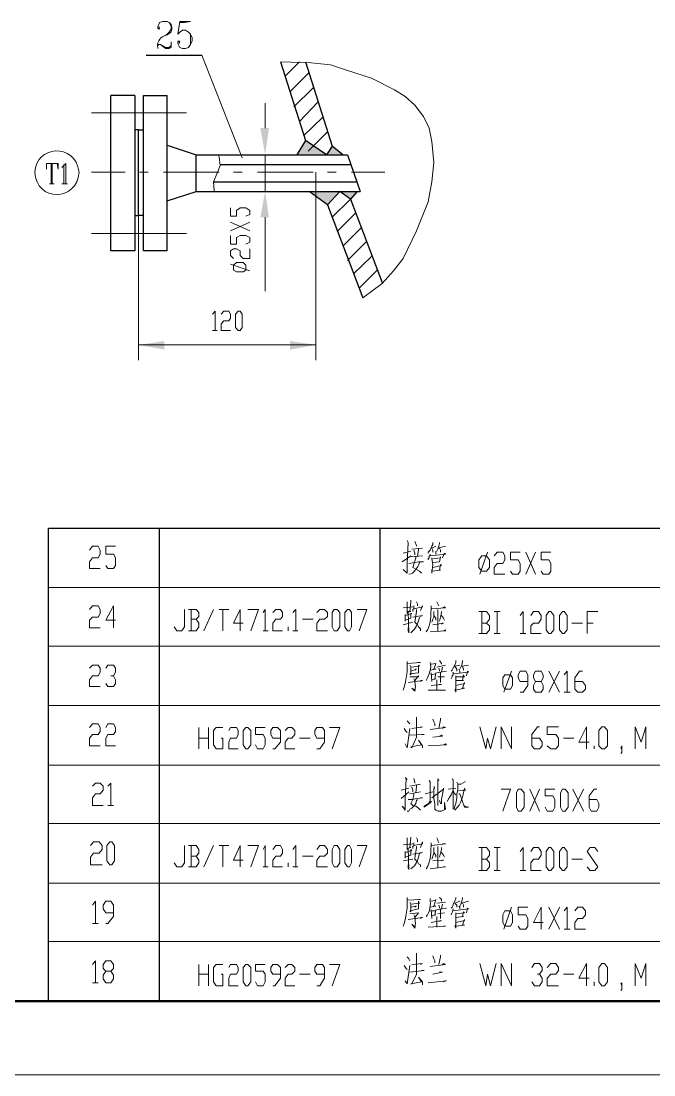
# Model space of a CAD drawing. Header units: millimetres. Extents: x -219 to 948, y -831 to -7.
# Drawn here: x 429.2 to 548, y -830.8 to -633.1 of the extents above; entities that cross this region are included whole.
import ezdxf

# ---------------------------------------------------------------- set-up
doc = ezdxf.new("R2010")
doc.units = ezdxf.units.MM
doc.layers.add('1', color=7, linetype='Continuous')

msp = doc.modelspace()

# ---------------------------------------------------------------- hatches: boundary and pattern name
h = msp.add_hatch(color=0)
h.dxf.hatch_style = 2
h.paths.add_polyline_path([(474.16, -653.19), (475.78, -653.19), (475.06, -658.23)])
h = msp.add_hatch(color=0)
h.dxf.hatch_style = 2
h.paths.add_polyline_path([(481, -658.23), (482.62, -655.53), (486.58, -658.23)])
h = msp.add_hatch(color=0)
h.dxf.hatch_style = 2
h.paths.add_polyline_path([(486.58, -658.23), (487.66, -656.61), (489.64, -658.23)])
h = msp.add_hatch(color=0)
h.dxf.hatch_style = 2
h.paths.add_polyline_path([(474.16, -669.93), (475.78, -669.93), (475.06, -665.07)])
h = msp.add_hatch(color=0)
h.dxf.hatch_style = 2
h.paths.add_polyline_path([(483.34, -665.07), (486.76, -667.59), (489.1, -665.07)])
h = msp.add_hatch(color=0)
h.dxf.hatch_style = 2
h.paths.add_polyline_path([(489.1, -665.07), (491.08, -666.51), (492.34, -665.07)])
h = msp.add_hatch(color=0)
h.dxf.hatch_style = 2
h.paths.add_polyline_path([(456.16, -693.15), (456.16, -694.77), (451.3, -693.87)])
h = msp.add_hatch(color=0)
h.dxf.hatch_style = 2
h.paths.add_polyline_path([(479.74, -693.15), (479.74, -694.77), (484.6, -693.87)])

# ---------------------------------------------------------------- linework, layer by layer
at = {"layer": '1', "color": 0, "lineweight": 5}
for points in [[(-218.84, -6.99), (-218.84, -830.85), (947.56, -830.85), (947.56, -6.99), (-218.84, -6.99)], [(456.7, -633.21), (457.06, -633.39), (457.42, -634.11), (457.42, -634.65), (457.06, -635.19), (456.7, -635.55), (455.8, -636.09)], [(459.04, -633.21), (458.68, -635.55), (459.04, -635.19), (459.58, -634.83), (460.12, -634.83), (460.66, -635.19), (461.02, -635.55), (461.38, -636.27), (461.38, -636.81), (461.02, -637.53), (460.66, -638.07), (460.12, -638.25), (459.58, -638.25), (459.04, -638.07), (458.86, -637.71), (458.68, -637.35), (458.68, -636.99), (458.86, -636.81), (459.04, -636.99), (458.86, -637.35)], [(459.04, -633.21), (461.02, -633.21)], [(459.04, -633.39), (459.94, -633.39), (461.02, -633.21)], [(460.12, -634.83), (460.66, -635.19), (461.02, -635.55), (461.02, -636.27), (461.02, -636.81), (461.02, -637.53), (460.66, -638.07), (460.12, -638.25)], [(454.9, -637.71), (455.08, -637.53), (455.44, -637.53), (456.34, -638.07), (457.06, -638.07), (457.42, -637.71), (457.42, -637.53)], [(455.44, -637.53), (456.34, -638.25), (457.06, -638.25), (457.42, -638.07), (457.42, -637.53), (457.42, -636.99)], [(470.74, -658.77), (463.18, -639.51)], [(483.7, -640.95), (477.94, -640.77)], [(478.84, -643.47), (481.54, -640.77)], [(490.54, -642.39), (487.3, -641.31), (483.7, -640.95)], [(499.36, -645.99), (495.04, -643.83), (490.54, -642.39)], [(479.74, -646.35), (483.34, -642.75)], [(480.46, -649.23), (484.06, -645.63)], [(503.14, -648.87), (501.34, -647.25), (499.36, -645.99)], [(475.06, -653.19), (475.06, -648.51)], [(481.54, -651.93), (484.96, -648.33)], [(442.48, -650.31), (460.3, -650.31)], [(506.38, -655.71), (505.84, -653.19), (504.76, -651.03), (503.14, -648.87)], [(482.26, -654.63), (485.86, -651.21)], [(483.16, -657.51), (486.76, -653.91)], [(505.66, -667.05), (506.38, -663.27), (506.74, -659.67), (506.38, -655.71)], [(466.24, -658.23), (466.42, -658.59), (466.6, -660.21), (466.06, -661.65), (465.34, -663.27), (465.52, -664.89), (465.52, -665.07)], [(475.06, -665.07), (475.06, -658.23)], [(434.02, -659.85), (434.02, -660.93), (434.02, -659.85), (436.18, -659.85), (436.18, -660.93), (436, -659.85)], [(434.92, -659.85), (434.92, -663.63)], [(435.1, -659.85), (435.1, -663.63)], [(436.9, -660.57), (437.08, -660.39), (437.62, -659.85), (437.62, -663.63)], [(437.26, -660.03), (437.26, -663.63)], [(442.48, -661.47), (448.78, -661.47)], [(451.48, -661.47), (453.1, -661.47)], [(455.98, -661.47), (466.42, -661.47)], [(469.12, -661.47), (470.74, -661.47)], [(473.62, -661.47), (484.06, -661.47)], [(484.6, -661.47), (484.6, -689.73)], [(486.76, -661.47), (488.38, -661.47)], [(491.26, -661.47), (497.56, -661.47)], [(434.56, -663.63), (435.46, -663.63)], [(436.9, -663.63), (437.98, -663.63)], [(471.46, -669.75), (472.18, -669.39), (472.18, -668.67), (471.46, -668.13), (470.38, -668.13), (469.66, -668.67), (469.66, -669.75), (468.58, -669.75), (468.58, -668.13)], [(487.66, -669.93), (491.08, -666.51)], [(505.66, -667.05), (503.5, -672.45), (500.98, -677.67)], [(451.3, -669.57), (451.3, -694.05)], [(475.06, -669.93), (475.06, -683.79)], [(488.56, -672.63), (491.98, -669.21)], [(472.18, -672.45), (468.58, -670.83)], [(468.58, -672.45), (472.18, -670.83)], [(489.64, -675.33), (493.06, -671.91)], [(442.48, -672.99), (460.3, -672.99)], [(471.46, -674.97), (472.18, -674.61), (472.18, -673.71), (471.46, -673.35), (470.38, -673.35), (469.66, -673.71), (469.66, -674.97), (468.58, -674.97), (468.58, -673.35)], [(469.12, -677.67), (468.58, -677.13), (468.58, -676.23), (469.12, -675.87), (469.66, -675.87), (470.38, -676.23), (470.38, -677.13), (470.92, -677.67), (472.18, -677.67), (472.18, -675.87)], [(490.54, -678.03), (494.14, -674.43)], [(491.62, -680.55), (495.04, -677.31)], [(497.02, -682.35), (499.18, -680.01), (500.98, -677.67)], [(472.18, -680.01), (468.58, -678.75)], [(471.46, -679.83), (470.92, -680.19), (469.66, -680.19), (469.12, -679.83), (469.12, -678.93), (469.66, -678.39), (470.92, -678.39), (471.46, -678.93), (471.46, -679.83)], [(492.7, -683.25), (496.12, -679.83)], [(493.42, -685.05), (497.02, -682.35)], [(465.16, -688.11), (465.7, -687.57), (465.7, -691.17)], [(466.78, -688.11), (467.32, -687.57), (468.22, -687.57), (468.58, -688.11), (468.58, -688.83), (468.22, -689.37), (467.32, -689.37), (466.78, -689.91), (466.78, -691.17), (468.58, -691.17)], [(470.02, -691.17), (469.48, -690.63), (469.48, -688.11), (470.02, -687.57), (470.38, -687.57), (470.74, -688.11), (470.74, -690.63), (470.38, -691.17), (470.02, -691.17)], [(484.6, -689.73), (484.6, -696.75)], [(465.16, -691.17), (466.06, -691.17)], [(451.3, -693.87), (484.6, -693.87)], [(451.3, -694.05), (451.3, -696.75)], [(501.7, -730.59), (501.88, -730.95), (501.88, -730.95), (501.7, -734.91), (501.7, -736.71), (501.7, -736.71), (500.98, -735.99), (501.7, -736.71)], [(503.14, -730.77), (503.5, -731.49), (503.5, -731.67)], [(506.56, -730.95), (506.56, -731.31), (506.38, -731.67), (506.02, -732.39), (506.02, -732.39), (505.66, -732.75), (505.66, -732.93)], [(507.82, -730.95), (507.82, -731.13), (507.64, -731.67), (507.46, -732.21), (507.28, -732.57)], [(442.12, -732.39), (442.66, -731.67), (443.74, -731.67), (444.1, -732.39), (444.1, -733.11), (443.74, -733.83), (442.66, -733.83), (442.12, -734.55), (442.12, -735.81), (444.1, -735.81)], [(445.18, -735.27), (445.54, -735.81), (446.62, -735.81), (446.98, -735.27), (446.98, -733.83), (446.62, -733.11), (445.18, -733.11), (445.18, -731.67), (446.98, -731.67)], [(500.8, -734.55), (502.42, -733.47)], [(500.98, -732.93), (502.42, -732.57)], [(502.42, -733.65), (504.58, -733.47)], [(502.6, -732.21), (504.58, -732.03)], [(502.96, -732.39), (503.14, -732.93), (503.14, -733.29)], [(503.86, -732.03), (503.86, -732.39), (503.68, -733.47)], [(506.02, -733.11), (506.02, -733.47), (505.84, -733.47), (505.84, -733.83), (505.66, -734.01), (505.66, -734.19)], [(506.02, -733.47), (508.9, -733.11), (508.72, -732.93), (508.36, -733.83)], [(506.38, -732.03), (507.1, -731.67)], [(506.38, -732.03), (506.56, -732.39), (506.56, -732.75)], [(507.1, -732.57), (507.1, -732.75), (507.1, -733.11)], [(507.46, -732.03), (508.9, -731.67)], [(507.82, -732.03), (508, -732.39), (508, -732.75)], [(515.74, -736.35), (515.2, -735.63), (515.2, -734.19), (515.74, -733.47), (516.64, -733.47), (517.18, -734.19), (517.18, -735.63), (516.64, -736.35), (515.74, -736.35)], [(515.38, -736.89), (516.82, -732.75)], [(518.08, -733.47), (518.62, -732.75), (519.7, -732.75), (520.06, -733.47), (520.06, -734.19), (519.7, -734.91), (518.62, -734.91), (518.08, -735.63), (518.08, -736.89), (520.06, -736.89)], [(521.14, -736.35), (521.5, -736.89), (522.58, -736.89), (522.94, -736.35), (522.94, -734.91), (522.58, -734.19), (521.14, -734.19), (521.14, -732.75), (522.94, -732.75)], [(524.02, -736.89), (525.82, -732.75)], [(524.02, -732.75), (525.82, -736.89)], [(526.9, -736.35), (527.26, -736.89), (528.34, -736.89), (528.7, -736.35), (528.7, -734.91), (528.34, -734.19), (526.9, -734.19), (526.9, -732.75), (528.7, -732.75)], [(502.06, -734.91), (503.14, -734.73), (503.86, -734.55), (504.76, -734.55), (504.58, -734.55)], [(503.32, -733.65), (503.32, -733.83), (502.78, -735.63), (503.5, -735.99), (504.04, -736.35), (504.4, -736.71)], [(506.38, -733.83), (506.38, -734.01), (506.56, -735.09), (506.38, -736.71), (506.38, -735.99)], [(506.56, -735.63), (508.18, -735.27), (508, -735.09), (507.82, -736.17), (508, -736.17), (506.38, -736.35)], [(506.56, -734.01), (508, -733.83), (508, -733.65), (507.82, -734.55), (507.82, -734.55), (506.56, -734.73)], [(434.38, -739.41), (684.04, -739.41)], [(442.12, -743.55), (442.66, -742.83), (443.74, -742.83), (444.1, -743.55), (444.1, -744.27), (443.74, -744.99), (442.66, -744.99), (442.12, -745.53), (442.12, -746.97), (444.1, -746.97)], [(446.98, -745.53), (445.18, -745.53), (446.62, -742.83), (446.62, -746.97)], [(502.78, -743.01), (500.98, -743.19)], [(501.7, -742.11), (501.7, -744.27), (501.7, -743.91), (502.42, -743.91), (502.24, -743.91), (502.42, -742.11), (502.42, -741.75)], [(502.96, -742.83), (502.96, -743.37), (502.78, -743.55), (502.78, -743.91)], [(502.96, -743.37), (504.58, -743.01), (504.58, -742.83), (504.22, -743.73)], [(503.5, -742.11), (503.68, -742.47), (503.68, -742.83), (503.68, -742.47)], [(506.38, -743.37), (508.9, -743.19), (508.72, -743.01), (508.36, -743.19)], [(507.28, -742.11), (507.46, -742.47), (507.46, -742.47), (507.64, -742.83)], [(457.96, -746.79), (458.5, -747.51), (459.4, -747.51), (459.94, -746.79), (459.94, -743.55)], [(462.1, -745.35), (462.64, -744.81), (462.64, -744.09), (462.1, -743.55), (460.66, -743.55)], [(460.66, -747.51), (462.1, -747.51), (462.64, -746.79), (462.64, -746.07), (462.1, -745.35), (461.2, -745.35)], [(461.2, -743.55), (461.2, -747.51)], [(463.54, -747.51), (465.34, -743.55)], [(466.42, -743.55), (468.22, -743.55)], [(467.14, -743.55), (467.14, -747.51)], [(470.92, -746.07), (469.12, -746.07), (470.38, -743.55), (470.38, -747.51)], [(471.82, -743.55), (473.8, -743.55), (472.36, -747.51)], [(474.7, -744.09), (475.06, -743.55), (475.06, -747.51)], [(476.5, -744.09), (477.04, -743.55), (477.94, -743.55), (478.3, -744.09), (478.3, -744.81), (477.94, -745.35), (477.04, -745.35), (476.5, -746.07), (476.5, -747.51), (478.3, -747.51)], [(480.28, -744.09), (480.82, -743.55), (480.82, -747.51)], [(482.08, -745.35), (484.06, -745.35)], [(484.78, -744.09), (485.32, -743.55), (486.22, -743.55), (486.76, -744.09), (486.76, -744.81), (486.22, -745.35), (485.32, -745.35), (484.78, -746.07), (484.78, -747.51), (486.76, -747.51)], [(488.02, -747.51), (487.66, -746.79), (487.66, -744.09), (488.02, -743.55), (488.56, -743.55), (489.1, -744.09), (489.1, -746.79), (488.56, -747.51), (488.02, -747.51)], [(490.54, -747.51), (490, -746.79), (490, -744.09), (490.54, -743.55), (490.9, -743.55), (491.26, -744.09), (491.26, -746.79), (490.9, -747.51), (490.54, -747.51)], [(492.34, -743.55), (494.14, -743.55), (492.7, -747.51)], [(501.34, -744.45), (501.34, -745.71), (501.34, -745.53), (502.42, -745.17), (502.42, -745.17), (502.42, -744.27), (502.6, -744.27), (501.34, -744.63)], [(501.88, -743.91), (502.06, -747.87), (501.88, -747.51), (501.88, -746.97)], [(502.78, -744.99), (504.58, -744.63), (504.58, -744.63), (504.22, -744.81)], [(503.5, -743.55), (503.5, -743.91), (503.14, -745.89), (503.68, -746.43), (503.86, -746.79), (504.22, -747.15), (504.22, -747.51), (504.22, -747.15)], [(506.74, -743.91), (506.74, -744.27), (506.74, -744.99), (506.56, -745.35), (506.38, -745.89)], [(506.74, -744.63), (507.1, -745.17), (507.1, -745.53)], [(507.46, -743.55), (507.46, -747.51)], [(508.18, -743.91), (508.18, -744.09), (508, -744.99), (507.82, -745.71)], [(508.18, -744.63), (508.54, -745.17), (508.72, -745.53)], [(516.64, -746.07), (517.18, -745.35), (517.18, -744.63), (516.64, -743.91), (515.2, -743.91)], [(515.74, -743.91), (515.74, -748.05)], [(518.08, -743.91), (519.16, -743.91)], [(518.62, -743.91), (518.62, -748.05)], [(522.94, -744.63), (523.48, -743.91), (523.48, -748.05)], [(524.92, -744.63), (525.46, -743.91), (526.36, -743.91), (526.9, -744.63), (526.9, -745.35), (526.36, -746.07), (525.46, -746.07), (524.92, -746.61), (524.92, -748.05), (526.9, -748.05)], [(528.34, -748.05), (527.8, -747.33), (527.8, -744.63), (528.34, -743.91), (528.7, -743.91), (529.24, -744.63), (529.24, -747.33), (528.7, -748.05), (528.34, -748.05)], [(530.86, -748.05), (530.32, -747.33), (530.32, -744.63), (530.86, -743.91), (531.22, -743.91), (531.76, -744.63), (531.76, -747.33), (531.22, -748.05), (530.86, -748.05)], [(535.54, -748.05), (535.54, -743.91), (537.52, -743.91)], [(479.38, -747.51), (479.38, -746.79)], [(502.78, -745.89), (500.98, -746.43)], [(506.02, -747.69), (508.9, -747.51), (508.9, -747.33), (508.54, -747.51)], [(506.56, -746.43), (508.54, -746.07), (508.36, -746.07), (508.18, -746.25)], [(515.2, -748.05), (516.64, -748.05), (517.18, -747.33), (517.18, -746.61), (516.64, -746.07), (515.74, -746.07)], [(532.66, -746.07), (534.64, -746.07)], [(535.54, -746.07), (536.62, -746.07)], [(474.7, -747.51), (475.6, -747.51)], [(480.28, -747.51), (481.18, -747.51)], [(518.08, -748.05), (519.16, -748.05)], [(522.94, -748.05), (524.02, -748.05)], [(434.38, -750.39), (684.04, -750.39)], [(507.82, -753.09), (508.18, -753.63), (508.18, -753.81)], [(510.88, -753.09), (510.88, -753.45), (510.7, -753.99), (510.34, -754.53), (510.16, -754.89), (509.98, -755.07)], [(512.14, -753.09), (512.14, -753.27), (511.96, -753.99), (511.78, -754.35), (511.6, -754.71)], [(442.12, -754.53), (442.66, -753.99), (443.74, -753.99), (444.1, -754.53), (444.1, -755.25), (443.74, -755.97), (442.66, -755.97), (442.12, -756.69), (442.12, -757.95), (444.1, -757.95)], [(445.18, -754.53), (445.54, -753.99), (446.62, -753.99), (446.98, -754.53), (446.98, -755.25), (446.62, -755.97), (446.08, -755.97)], [(501.7, -753.63), (504.22, -753.45), (503.86, -753.45)], [(502.24, -753.99), (502.42, -754.35), (502.42, -755.79), (502.24, -755.61), (503.86, -755.43), (503.86, -755.43), (503.86, -753.99), (504.04, -754.17), (502.42, -754.35)], [(502.42, -755.07), (503.5, -754.71), (503.32, -754.71), (503.14, -754.89)], [(506.2, -753.81), (507.1, -753.63), (507.1, -753.63), (506.74, -754.71), (507.1, -754.71), (506.02, -754.89)], [(507.28, -754.35), (508.9, -753.99)], [(507.28, -755.43), (509.08, -755.07)], [(507.64, -754.53), (507.82, -754.89), (507.82, -755.07)], [(508.36, -754.35), (508.18, -755.25)], [(510.34, -755.25), (510.34, -755.79), (510.16, -755.97), (510.16, -756.15), (509.98, -756.51)], [(510.34, -755.61), (513.22, -755.25), (513.04, -755.07), (512.86, -755.97)], [(510.7, -754.17), (511.6, -753.99)], [(510.7, -754.17), (511.06, -754.71), (511.06, -755.07)], [(511.42, -754.71), (511.6, -755.07), (511.6, -755.43)], [(511.96, -754.17), (513.22, -753.99)], [(512.14, -754.17), (512.32, -754.71), (512.32, -754.89)], [(519.88, -759.03), (521.32, -755.07)], [(522.94, -759.03), (523.48, -759.03), (524.38, -757.77), (524.38, -755.79), (524.02, -755.07), (522.94, -755.07), (522.58, -755.79), (522.58, -756.33), (522.94, -757.05), (524.38, -757.05)], [(525.82, -759.03), (525.46, -758.49), (525.46, -757.77), (525.82, -757.05), (526.9, -757.05), (527.26, -756.33), (527.26, -755.79), (526.9, -755.07), (525.82, -755.07), (525.46, -755.79), (525.46, -756.33), (525.82, -757.05)], [(528.34, -759.03), (530.32, -755.07)], [(528.34, -755.07), (530.32, -759.03)], [(531.22, -755.79), (531.76, -755.07), (531.76, -759.03)], [(533.2, -757.05), (534.64, -757.05), (535.18, -757.77), (535.18, -758.49), (534.64, -759.03), (533.74, -759.03), (533.2, -758.49), (533.2, -756.33), (534.1, -755.07), (534.64, -755.07)], [(446.62, -755.97), (446.98, -756.69), (446.98, -757.41), (446.62, -757.95), (445.54, -757.95), (445.18, -757.41)], [(501.88, -757.23), (504.58, -756.87), (504.4, -756.87), (504.22, -757.05)], [(502.24, -756.15), (503.86, -756.15), (503.86, -755.97), (503.14, -756.87)], [(506.2, -755.43), (506.38, -757.05), (506.38, -756.69), (507.1, -756.51), (506.92, -756.51), (507.1, -755.43), (507.1, -755.61), (506.2, -755.79)], [(507.28, -756.69), (507.28, -758.67)], [(508.72, -756.15), (507.46, -756.15)], [(508, -755.43), (508, -757.23), (508, -756.69)], [(510.88, -755.97), (510.88, -759.03), (510.7, -758.67), (510.88, -758.31)], [(510.88, -756.15), (512.5, -756.15), (512.32, -755.79), (512.14, -756.87), (512.32, -756.87), (510.88, -756.87)], [(510.88, -757.77), (512.5, -757.41), (512.5, -757.23), (512.14, -758.31), (512.5, -758.31), (510.88, -758.67)], [(520.06, -758.49), (519.7, -757.77), (519.7, -756.33), (520.06, -755.79), (521.14, -755.79), (521.5, -756.33), (521.5, -757.77), (521.14, -758.49), (520.06, -758.49)], [(526.9, -757.05), (527.26, -757.77), (527.26, -758.49), (526.9, -759.03), (525.82, -759.03)], [(505.66, -758.67), (508.9, -758.67), (508.54, -758.67)], [(506.2, -757.77), (508.18, -757.59), (508.18, -757.59), (507.82, -757.59)], [(531.22, -759.03), (532.3, -759.03)], [(434.38, -761.55), (684.04, -761.55)], [(442.12, -765.69), (442.66, -764.97), (443.74, -764.97), (444.1, -765.69), (444.1, -766.41), (443.74, -766.95), (442.66, -766.95), (442.12, -767.67), (442.12, -769.11), (444.1, -769.11)], [(445.18, -765.69), (445.54, -764.97), (446.62, -764.97), (446.98, -765.69), (446.98, -766.41), (446.62, -766.95), (445.54, -766.95), (445.18, -767.67), (445.18, -769.11), (446.98, -769.11)], [(501.7, -764.43), (502.06, -764.79), (502.24, -764.97)], [(503.5, -763.71), (503.5, -764.07), (503.5, -767.13), (503.5, -767.49), (502.6, -769.47), (502.42, -769.29), (504.4, -768.93), (503.86, -768.03), (504.58, -769.11), (504.58, -769.47)], [(506.56, -764.07), (506.74, -764.61), (506.92, -764.97), (506.92, -765.33)], [(508, -763.89), (508, -764.25), (507.64, -765.87)], [(462.64, -769.65), (462.64, -765.69)], [(464.44, -765.69), (464.44, -769.65)], [(466.78, -767.67), (467.14, -767.67), (467.14, -769.65), (465.88, -769.65), (465.34, -768.93), (465.34, -766.23), (465.88, -765.69), (467.14, -765.69)], [(468.22, -766.23), (468.58, -765.69), (469.66, -765.69), (470.02, -766.23), (470.02, -766.95), (469.66, -767.67), (468.58, -767.67), (468.22, -768.39), (468.22, -769.65), (470.02, -769.65)], [(471.46, -769.65), (470.92, -768.93), (470.92, -766.23), (471.46, -765.69), (471.82, -765.69), (472.36, -766.23), (472.36, -768.93), (471.82, -769.65), (471.46, -769.65)], [(473.26, -768.93), (473.62, -769.65), (474.7, -769.65), (475.06, -768.93), (475.06, -767.67), (474.7, -766.95), (473.26, -766.95), (473.26, -765.69), (475.06, -765.69)], [(476.5, -769.65), (476.86, -769.65), (477.94, -768.39), (477.94, -766.23), (477.4, -765.69), (476.5, -765.69), (476.14, -766.23), (476.14, -766.95), (476.5, -767.67), (477.94, -767.67)], [(478.84, -766.23), (479.38, -765.69), (480.1, -765.69), (480.64, -766.23), (480.64, -766.95), (480.1, -767.67), (479.38, -767.67), (478.84, -768.39), (478.84, -769.65), (480.64, -769.65)], [(484.78, -769.65), (485.32, -769.65), (486.22, -768.39), (486.22, -766.23), (485.86, -765.69), (484.78, -765.69), (484.42, -766.23), (484.42, -766.95), (484.78, -767.67), (486.22, -767.67)], [(487.12, -765.69), (489.1, -765.69), (487.66, -769.65)], [(501.16, -765.87), (501.52, -766.41), (501.7, -766.59)], [(501.34, -768.75), (501.7, -769.47), (502.24, -765.87)], [(502.24, -767.13), (504.94, -766.95), (504.94, -766.95), (504.4, -766.95)], [(502.6, -765.87), (504.58, -765.51), (504.58, -765.51), (504.22, -765.69)], [(506.02, -766.05), (508.9, -765.69), (508.54, -765.51), (508.36, -765.87)], [(506.56, -767.49), (508.36, -767.31), (508.18, -767.13), (507.82, -767.31)], [(515.38, -765.51), (516.46, -769.65), (516.82, -767.67), (517.36, -769.65), (518.44, -765.51)], [(519.34, -769.65), (519.34, -765.51), (521.32, -769.65), (521.32, -765.51)], [(525.1, -767.67), (526.54, -767.67), (527.08, -768.39), (527.08, -769.11), (526.54, -769.65), (525.64, -769.65), (525.1, -769.11), (525.1, -766.95), (526.18, -765.51), (526.54, -765.51)], [(527.98, -769.11), (528.7, -769.65), (529.6, -769.65), (530.14, -769.11), (530.14, -767.67), (529.6, -766.95), (527.98, -766.95), (527.98, -765.51), (530.14, -765.51)], [(535.9, -768.39), (533.92, -768.39), (535.36, -765.51), (535.36, -769.65)], [(538.24, -769.65), (537.7, -769.11), (537.7, -766.23), (538.24, -765.51), (538.78, -765.51), (539.32, -766.23), (539.32, -769.11), (538.78, -769.65), (538.24, -769.65)], [(544.54, -769.65), (544.54, -765.51), (545.62, -768.39), (546.52, -765.51), (546.52, -769.65)], [(462.64, -767.67), (464.44, -767.67)], [(481.54, -767.67), (483.52, -767.67)], [(505.66, -769.11), (509.08, -768.93), (508.9, -768.75), (508.54, -768.93)], [(531.04, -767.67), (533.02, -767.67)], [(536.8, -769.65), (536.8, -769.11)], [(541.84, -770.55), (542.02, -770.37), (542.02, -770.01), (542.02, -769.47), (542.02, -769.11), (541.84, -769.47), (542.02, -769.65), (542.02, -769.47)], [(434.38, -772.71), (684.04, -772.71)], [(501.34, -775.05), (501.7, -775.41), (501.52, -775.23), (501.34, -779.19), (501.34, -781.17), (500.8, -780.45), (501.34, -780.99)], [(442.66, -776.67), (443.2, -776.13), (444.1, -776.13), (444.64, -776.67), (444.64, -777.39), (444.1, -778.11), (443.2, -778.11), (442.66, -778.83), (442.66, -780.27), (444.64, -780.27)], [(445.54, -776.67), (446.08, -776.13), (446.08, -780.27)], [(500.62, -777.39), (502.06, -777.03)], [(502.24, -776.67), (504.22, -776.31)], [(502.6, -776.85), (502.78, -777.39), (502.78, -777.75)], [(502.96, -775.23), (503.14, -775.95), (503.14, -776.13)], [(503.5, -776.49), (503.5, -776.67), (503.32, -777.93)], [(505.84, -775.59), (506.02, -775.95), (506.02, -775.77), (506.02, -779.91), (505.84, -779.55), (505.84, -779.91), (504.94, -780.63), (504.94, -780.45), (506.38, -779.55)], [(506.38, -778.83), (508.54, -777.21), (508.54, -777.03), (508.54, -777.21), (508.18, -779.19), (508.18, -779.91), (508, -779.91), (507.82, -779.37), (508, -779.91)], [(506.74, -776.67), (506.92, -777.03), (506.74, -777.03), (506.74, -779.01), (506.92, -779.91), (506.92, -780.99), (507.1, -781.17), (507.46, -781.35), (508.18, -781.35), (508.54, -781.17), (508.9, -780.99), (508.72, -779.73), (508.72, -780.99)], [(507.46, -775.23), (507.64, -775.59), (507.46, -775.41), (507.46, -780.27), (507.46, -779.73)], [(509.44, -777.21), (510.88, -777.03)], [(510.16, -775.23), (510.34, -775.59), (510.34, -775.41), (510.34, -780.99), (510.34, -780.27)], [(511.06, -775.95), (511.24, -776.31), (511.24, -777.39), (511.06, -778.11), (511.06, -778.83), (510.88, -779.91), (510.7, -780.45), (510.52, -780.99)], [(512.68, -775.77), (511.78, -776.31), (511.24, -776.31)], [(500.62, -779.01), (502.06, -777.75)], [(501.88, -779.19), (502.78, -779.19), (503.5, -779.01), (504.58, -778.83), (504.22, -778.83)], [(502.24, -778.11), (504.22, -777.75)], [(502.96, -778.11), (502.96, -778.29), (502.78, -779.19), (502.42, -779.91), (502.78, -780.27), (503.32, -780.45), (503.86, -780.81), (504.22, -781.17)], [(505.12, -778.11), (506.56, -777.75)], [(510.34, -777.39), (509.98, -778.29), (509.62, -778.83), (509.26, -779.55)], [(510.34, -777.57), (510.7, -778.11), (510.88, -778.29)], [(511.42, -778.11), (511.6, -778.11), (512.5, -780.63), (513.22, -780.63), (512.5, -780.45), (512.5, -780.27)], [(519.34, -777.21), (521.14, -777.21), (519.7, -781.35)], [(522.58, -781.35), (522.22, -780.63), (522.22, -777.93), (522.58, -777.21), (523.12, -777.21), (523.66, -777.93), (523.66, -780.63), (523.12, -781.35), (522.58, -781.35)], [(524.74, -781.35), (526.54, -777.21)], [(524.74, -777.21), (526.54, -781.35)], [(527.62, -780.63), (527.98, -781.35), (529.06, -781.35), (529.42, -780.63), (529.42, -779.19), (529.06, -778.47), (527.62, -778.47), (527.62, -777.21), (529.42, -777.21)], [(530.86, -781.35), (530.5, -780.63), (530.5, -777.93), (530.86, -777.21), (531.4, -777.21), (531.94, -777.93), (531.94, -780.63), (531.4, -781.35), (530.86, -781.35)], [(532.84, -781.35), (534.82, -777.21)], [(532.84, -777.21), (534.82, -781.35)], [(535.9, -779.19), (537.34, -779.19), (537.7, -779.91), (537.7, -780.63), (537.34, -781.35), (536.26, -781.35), (535.9, -780.63), (535.9, -778.47), (536.8, -777.21), (537.34, -777.21)], [(445.54, -780.27), (446.62, -780.27)], [(503.68, -779.19), (503.5, -779.37), (503.32, -779.91), (502.96, -780.45), (502.6, -780.81), (502.24, -780.99), (502.06, -781.35), (501.7, -781.35)], [(434.38, -783.69), (684.04, -783.69)], [(501.7, -786.39), (501.7, -788.55), (501.7, -788.37), (502.42, -788.19), (502.24, -788.19), (502.42, -786.39), (502.42, -786.21)], [(503.5, -786.39), (503.68, -786.75), (503.68, -787.11), (503.68, -786.93)], [(507.28, -786.39), (507.46, -786.75), (507.46, -786.93), (507.64, -787.29)], [(442.3, -787.83), (442.84, -787.11), (443.92, -787.11), (444.46, -787.83), (444.46, -788.55), (443.92, -789.27), (442.84, -789.27), (442.3, -789.99), (442.3, -791.43), (444.46, -791.43)], [(445.9, -791.43), (445.36, -790.71), (445.36, -787.83), (445.9, -787.11), (446.26, -787.11), (446.8, -787.83), (446.8, -790.71), (446.26, -791.43), (445.9, -791.43)], [(457.96, -791.07), (458.5, -791.79), (459.4, -791.79), (459.94, -791.07), (459.94, -787.83)], [(462.1, -789.81), (462.64, -789.27), (462.64, -788.55), (462.1, -787.83), (460.66, -787.83)], [(461.2, -787.83), (461.2, -791.79)], [(463.54, -791.79), (465.34, -787.83)], [(466.42, -787.83), (468.22, -787.83)], [(467.14, -787.83), (467.14, -791.79)], [(470.92, -790.53), (469.12, -790.53), (470.38, -787.83), (470.38, -791.79)], [(471.82, -787.83), (473.8, -787.83), (472.36, -791.79)], [(474.7, -788.55), (475.06, -787.83), (475.06, -791.79)], [(476.5, -788.55), (477.04, -787.83), (477.94, -787.83), (478.3, -788.55), (478.3, -789.27), (477.94, -789.81), (477.04, -789.81), (476.5, -790.53), (476.5, -791.79), (478.3, -791.79)], [(480.28, -788.55), (480.82, -787.83), (480.82, -791.79)], [(484.78, -788.55), (485.32, -787.83), (486.22, -787.83), (486.76, -788.55), (486.76, -789.27), (486.22, -789.81), (485.32, -789.81), (484.78, -790.53), (484.78, -791.79), (486.76, -791.79)], [(488.02, -791.79), (487.66, -791.07), (487.66, -788.55), (488.02, -787.83), (488.56, -787.83), (489.1, -788.55), (489.1, -791.07), (488.56, -791.79), (488.02, -791.79)], [(490.54, -791.79), (490, -791.07), (490, -788.55), (490.54, -787.83), (490.9, -787.83), (491.26, -788.55), (491.26, -791.07), (490.9, -791.79), (490.54, -791.79)], [(492.34, -787.83), (494.14, -787.83), (492.7, -791.79)], [(502.78, -787.47), (500.98, -787.65)], [(501.34, -788.91), (501.34, -790.17), (501.34, -789.99), (502.42, -789.63), (502.42, -789.63), (502.42, -788.55), (502.6, -788.73), (501.34, -789.09)], [(501.88, -788.37), (502.06, -792.33), (501.88, -791.97), (501.88, -791.43)], [(502.96, -787.29), (502.96, -787.83), (502.78, -788.01), (502.78, -788.37)], [(502.96, -787.83), (504.58, -787.47), (504.58, -787.11), (504.22, -788.19)], [(503.5, -788.01), (503.5, -788.19), (503.14, -790.17), (503.14, -790.35), (503.68, -790.89), (503.86, -791.25), (504.22, -791.43), (504.22, -791.79), (504.22, -791.43)], [(506.38, -787.83), (508.9, -787.47), (508.72, -787.47), (508.36, -787.47)], [(506.74, -788.19), (506.74, -788.55), (506.74, -789.27), (506.56, -789.81), (506.38, -790.35)], [(507.46, -788.01), (507.46, -791.97)], [(508.18, -788.19), (508.18, -788.55), (508, -789.27), (507.82, -789.99)], [(516.64, -790.35), (517.18, -789.63), (517.18, -788.91), (516.64, -788.19), (515.2, -788.19)], [(515.74, -788.19), (515.74, -792.51)], [(518.08, -788.19), (519.16, -788.19)], [(518.62, -788.19), (518.62, -792.51)], [(522.94, -788.91), (523.48, -788.19), (523.48, -792.51)], [(524.92, -788.91), (525.46, -788.19), (526.36, -788.19), (526.9, -788.91), (526.9, -789.63), (526.36, -790.35), (525.46, -790.35), (524.92, -791.07), (524.92, -792.51), (526.9, -792.51)], [(528.34, -792.51), (527.8, -791.79), (527.8, -788.91), (528.34, -788.19), (528.7, -788.19), (529.24, -788.91), (529.24, -791.79), (528.7, -792.51), (528.34, -792.51)], [(530.86, -792.51), (530.32, -791.79), (530.32, -788.91), (530.86, -788.19), (531.22, -788.19), (531.76, -788.91), (531.76, -791.79), (531.22, -792.51), (530.86, -792.51)], [(535.54, -791.79), (536.08, -792.51), (536.98, -792.51), (537.52, -791.79), (535.54, -788.91), (536.08, -788.19), (536.98, -788.19), (537.52, -788.91)], [(460.66, -791.79), (462.1, -791.79), (462.64, -791.07), (462.64, -790.53), (462.1, -789.81), (461.2, -789.81)], [(482.08, -789.81), (484.06, -789.81)], [(502.78, -790.35), (500.98, -790.71)], [(502.78, -789.45), (504.58, -789.09), (504.58, -789.09), (504.22, -789.27)], [(506.56, -790.71), (508.54, -790.53), (508.36, -790.53), (508.18, -790.71)], [(506.74, -789.09), (507.1, -789.63), (507.1, -789.99)], [(508.18, -789.09), (508.54, -789.63), (508.72, -789.99)], [(515.2, -792.51), (516.64, -792.51), (517.18, -791.79), (517.18, -791.07), (516.64, -790.35), (515.74, -790.35)], [(532.66, -790.35), (534.64, -790.35)], [(474.7, -791.79), (475.6, -791.79)], [(479.38, -791.79), (479.38, -791.07)], [(480.28, -791.79), (481.18, -791.79)], [(506.02, -792.15), (508.9, -791.79), (508.9, -791.79), (508.54, -791.79)], [(518.08, -792.51), (519.16, -792.51)], [(522.94, -792.51), (524.02, -792.51)], [(434.38, -794.85), (684.04, -794.85)], [(442.66, -798.99), (443.2, -798.27), (443.2, -802.41)], [(445.18, -802.41), (445.54, -802.41), (446.62, -801.15), (446.62, -798.99), (446.08, -798.27), (445.18, -798.27), (444.64, -798.99), (444.64, -799.71), (445.18, -800.43), (446.62, -800.43)], [(501.7, -798.09), (504.22, -797.91), (503.86, -797.91)], [(502.24, -798.45), (502.42, -798.81), (502.42, -800.25), (502.24, -800.07), (503.86, -799.71), (503.86, -799.71), (503.86, -798.27), (504.04, -798.63), (502.42, -798.81)], [(506.2, -798.27), (507.1, -798.09), (507.1, -797.91), (506.74, -799.17), (507.1, -799.17), (506.02, -799.35)], [(507.28, -798.63), (508.9, -798.45)], [(507.82, -797.55), (508.18, -797.91), (508.18, -798.27)], [(508.36, -798.81), (508.18, -799.71)], [(510.88, -797.55), (510.88, -797.73), (510.7, -798.27), (510.34, -798.81), (510.34, -798.99), (510.16, -799.35), (509.98, -799.53)], [(510.7, -798.63), (511.6, -798.27)], [(510.7, -798.63), (511.06, -798.99), (511.06, -799.35)], [(512.14, -797.55), (512.14, -797.73), (511.96, -798.27), (511.78, -798.81), (511.6, -799.17)], [(511.96, -798.63), (513.22, -798.27)], [(512.14, -798.63), (512.32, -798.99), (512.32, -799.35)], [(502.24, -800.61), (503.86, -800.43), (503.86, -800.43), (503.14, -801.33)], [(502.42, -799.35), (503.5, -799.17), (503.32, -799.17), (503.14, -799.35)], [(506.2, -799.89), (506.38, -801.51), (506.38, -800.97), (507.1, -800.79), (506.92, -800.79), (507.1, -799.89), (507.1, -800.07), (506.2, -800.07)], [(507.28, -799.89), (509.08, -799.53)], [(508.72, -800.43), (507.46, -800.61)], [(507.64, -798.99), (507.82, -799.35), (507.82, -799.53)], [(508, -799.71), (508, -801.51), (508, -800.97)], [(510.34, -800.07), (513.22, -799.71), (513.04, -799.53), (512.86, -800.43)], [(510.88, -800.43), (510.88, -803.31), (510.7, -802.95), (510.88, -802.59)], [(510.88, -800.61), (512.5, -800.43), (512.32, -800.25), (512.14, -801.15), (512.32, -801.15), (510.88, -801.33)], [(511.42, -799.17), (511.6, -799.35), (511.6, -799.71)], [(520.06, -802.95), (519.7, -802.23), (519.7, -800.79), (520.06, -800.07), (521.14, -800.07), (521.5, -800.79), (521.5, -802.23), (521.14, -802.95), (520.06, -802.95)], [(519.88, -803.49), (521.32, -799.35)], [(522.58, -802.95), (522.94, -803.49), (524.02, -803.49), (524.38, -802.95), (524.38, -801.51), (524.02, -800.79), (522.58, -800.79), (522.58, -799.35), (524.38, -799.35)], [(527.26, -802.23), (525.46, -802.23), (526.9, -799.35), (526.9, -803.49)], [(528.34, -803.49), (530.32, -799.35)], [(528.34, -799.35), (530.32, -803.49)], [(531.22, -800.07), (531.76, -799.35), (531.76, -803.49)], [(533.2, -800.07), (533.74, -799.35), (534.64, -799.35), (535.18, -800.07), (535.18, -800.79), (534.64, -801.51), (533.74, -801.51), (533.2, -802.23), (533.2, -803.49), (535.18, -803.49)], [(442.66, -802.41), (443.74, -802.41)], [(501.88, -801.69), (504.58, -801.33), (504.4, -801.33), (504.22, -801.51)], [(506.2, -802.23), (508.18, -801.87), (508.18, -801.87), (507.82, -802.05)], [(507.28, -801.15), (507.28, -803.13)], [(510.88, -802.23), (512.5, -801.87), (512.5, -801.69), (512.14, -802.77), (512.5, -802.77), (510.88, -802.95)], [(505.66, -803.13), (508.9, -802.95), (508.72, -802.95), (508.54, -802.95)], [(531.22, -803.49), (532.3, -803.49)], [(434.38, -805.83), (684.04, -805.83)], [(501.7, -808.71), (502.06, -809.07), (502.24, -809.43)], [(503.5, -807.99), (503.5, -808.35), (503.5, -811.59), (503.5, -811.95), (502.6, -813.75), (502.42, -813.75), (504.4, -813.39), (503.86, -812.49), (504.58, -813.39), (504.58, -813.93)], [(506.56, -808.53), (506.74, -809.07), (506.92, -809.43), (506.92, -809.79)], [(508, -808.35), (508, -808.71), (507.64, -810.15)], [(442.66, -810.15), (443.2, -809.43), (443.2, -813.57)], [(445.18, -813.57), (444.64, -812.85), (444.64, -812.13), (445.18, -811.41), (446.08, -811.41), (446.62, -810.87), (446.62, -810.15), (446.08, -809.43), (445.18, -809.43), (444.64, -810.15), (444.64, -810.87), (445.18, -811.41)], [(462.64, -814.11), (462.64, -810.15)], [(464.44, -810.15), (464.44, -814.11)], [(466.78, -811.95), (467.14, -811.95), (467.14, -814.11), (465.88, -814.11), (465.34, -813.39), (465.34, -810.69), (465.88, -810.15), (467.14, -810.15)], [(468.22, -810.69), (468.58, -810.15), (469.66, -810.15), (470.02, -810.69), (470.02, -811.41), (469.66, -811.95), (468.58, -811.95), (468.22, -812.67), (468.22, -814.11), (470.02, -814.11)], [(471.46, -814.11), (470.92, -813.39), (470.92, -810.69), (471.46, -810.15), (471.82, -810.15), (472.36, -810.69), (472.36, -813.39), (471.82, -814.11), (471.46, -814.11)], [(473.26, -813.39), (473.62, -814.11), (474.7, -814.11), (475.06, -813.39), (475.06, -811.95), (474.7, -811.41), (473.26, -811.41), (473.26, -810.15), (475.06, -810.15)], [(476.5, -814.11), (476.86, -814.11), (477.94, -812.67), (477.94, -810.69), (477.4, -810.15), (476.5, -810.15), (476.14, -810.69), (476.14, -811.41), (476.5, -811.95), (477.94, -811.95)], [(478.84, -810.69), (479.38, -810.15), (480.1, -810.15), (480.64, -810.69), (480.64, -811.41), (480.1, -811.95), (479.38, -811.95), (478.84, -812.67), (478.84, -814.11), (480.64, -814.11)], [(484.78, -814.11), (485.32, -814.11), (486.22, -812.67), (486.22, -810.69), (485.86, -810.15), (484.78, -810.15), (484.42, -810.69), (484.42, -811.41), (484.78, -811.95), (486.22, -811.95)], [(487.12, -810.15), (489.1, -810.15), (487.66, -814.11)], [(501.16, -810.33), (501.52, -810.87), (501.7, -811.05)], [(501.34, -813.21), (501.7, -813.75), (502.24, -810.33)], [(502.6, -810.15), (504.58, -809.97), (504.58, -809.97), (504.22, -810.15)], [(506.02, -810.51), (508.9, -810.15), (508.54, -809.97), (508.36, -810.15)], [(515.38, -809.97), (516.46, -814.11), (516.82, -811.95), (517.36, -814.11), (518.44, -809.97)], [(519.34, -814.11), (519.34, -809.97), (521.32, -814.11), (521.32, -809.97)], [(525.1, -810.69), (525.64, -809.97), (526.54, -809.97), (527.08, -810.69), (527.08, -811.23), (526.54, -811.95), (526.18, -811.95)], [(527.98, -810.69), (528.7, -809.97), (529.6, -809.97), (530.14, -810.69), (530.14, -811.23), (529.6, -811.95), (528.7, -811.95), (527.98, -812.67), (527.98, -814.11), (530.14, -814.11)], [(535.9, -812.67), (533.92, -812.67), (535.36, -809.97), (535.36, -814.11)], [(538.24, -814.11), (537.7, -813.39), (537.7, -810.69), (538.24, -809.97), (538.78, -809.97), (539.32, -810.69), (539.32, -813.39), (538.78, -814.11), (538.24, -814.11)], [(544.54, -814.11), (544.54, -809.97), (545.62, -812.67), (546.52, -809.97), (546.52, -814.11)], [(446.08, -811.41), (446.62, -812.13), (446.62, -812.85), (446.08, -813.57), (445.18, -813.57)], [(462.64, -811.95), (464.44, -811.95)], [(481.54, -811.95), (483.52, -811.95)], [(502.24, -811.59), (504.94, -811.23), (504.4, -811.23)], [(506.56, -811.95), (508.36, -811.59), (508.18, -811.59), (507.82, -811.59)], [(526.54, -811.95), (527.08, -812.67), (527.08, -813.39), (526.54, -814.11), (525.64, -814.11), (525.1, -813.39)], [(531.04, -811.95), (533.02, -811.95)], [(442.66, -813.57), (443.74, -813.57)], [(505.66, -813.57), (509.08, -813.21), (508.9, -813.21), (508.54, -813.39)], [(536.8, -814.11), (536.8, -813.39)], [(541.84, -815.01), (542.02, -814.83), (542.02, -814.29), (542.02, -813.75), (542.02, -813.57), (541.84, -813.75), (542.02, -814.11), (542.02, -813.75)]]:
    msp.add_lwpolyline(points, dxfattribs=at)
at = {"layer": '1', "color": 0, "lineweight": 50}
msp.add_lwpolyline([(-184.1, -20.67), (-184.1, -816.99), (933.7, -816.99), (933.7, -20.67), (-184.1, -20.67)], dxfattribs=at)
at = {"layer": '1', "color": 0, "lineweight": 25}
for points in [[(452.74, -639.51), (463.18, -639.51)], [(477.94, -640.77), (482.62, -655.53)], [(482.62, -640.77), (487.66, -656.61)], [(446.08, -676.23), (446.08, -647.07)], [(450.58, -647.07), (450.58, -676.23), (446.08, -676.23)], [(450.58, -647.07), (446.08, -647.07)], [(452.2, -676.23), (452.2, -647.07)], [(452.2, -647.07), (456.7, -647.07)], [(456.7, -676.23), (456.7, -647.07)], [(451.3, -653.55), (450.58, -653.55)], [(451.3, -669.57), (451.3, -653.55)], [(451.3, -653.55), (452.2, -653.55)], [(456.7, -656.43), (462.1, -658.23)], [(482.62, -655.53), (481, -658.23)], [(486.58, -658.23), (482.62, -655.53)], [(462.1, -665.07), (462.1, -658.23)], [(462.1, -658.23), (490.54, -658.23)], [(489.64, -658.23), (487.66, -656.61), (486.58, -658.23)], [(490.54, -658.23), (492.88, -665.07)], [(466.6, -660.03), (491.08, -660.03)], [(465.34, -663.27), (492.34, -663.27)], [(456.7, -666.87), (462.1, -665.07)], [(462.1, -665.07), (492.88, -665.07)], [(486.76, -667.59), (483.34, -665.07)], [(489.1, -665.07), (486.76, -667.59)], [(492.34, -665.07), (491.08, -666.51), (489.1, -665.07)], [(486.76, -667.59), (493.42, -685.05)], [(491.08, -666.51), (497.02, -682.17)], [(450.58, -669.57), (451.3, -669.57)], [(452.2, -669.57), (451.3, -669.57)], [(456.7, -676.23), (452.2, -676.23)], [(434.38, -816.99), (434.38, -728.25)], [(434.38, -728.25), (684.04, -728.25)], [(455.26, -816.99), (455.26, -728.25)], [(496.66, -816.99), (496.66, -728.25)]]:
    msp.add_lwpolyline(points, dxfattribs=at)
at = {"layer": '1', "color": 0, "lineweight": 5}
for points, knots in [([(455.08, -634.11), (455.08, -634.11), (455.26, -634.47), (455.26, -634.47), (455.26, -634.47), (455.08, -634.65), (455.08, -634.65), (455.08, -634.65), (454.9, -634.47), (454.9, -634.47), (454.9, -634.47), (454.9, -634.11), (454.9, -634.11), (454.9, -634.11), (455.08, -633.75), (455.08, -633.75), (455.08, -633.75), (455.26, -633.39), (455.26, -633.39), (455.26, -633.39), (455.8, -633.21), (455.8, -633.21), (455.8, -633.21), (456.7, -633.21), (456.7, -633.21), (456.7, -633.21), (457.06, -633.39), (457.06, -633.39), (457.06, -633.39), (457.42, -633.75), (457.42, -633.75), (458.32, -636.63), (454.54, -634.83), (454.9, -638.25)], [0, 0, 0, 0, 1, 1, 1, 2, 2, 2, 3, 3, 3, 4, 4, 4, 5, 5, 5, 6, 6, 6, 7, 7, 7, 8, 8, 8, 9, 9, 9, 10, 10, 10, 11, 11, 11, 11]), ([(440.14, -661.47), (439.42, -655.71), (431.86, -656.61), (431.86, -661.47), (432.04, -667.05), (439.78, -667.05), (440.14, -661.47)], [0, 0, 0, 0, 1, 1, 1, 2, 2, 2, 2]), ([(502.96, -756.51), (503.32, -757.23), (503.32, -758.13), (503.14, -758.85), (503.14, -758.85), (502.6, -758.31), (502.6, -758.31), (502.6, -758.31), (503.14, -758.67), (503.14, -758.67)], [0, 0, 0, 0, 1, 1, 1, 2, 2, 2, 3, 3, 3, 3]), ([(511.42, -777.57), (511.42, -777.57), (512.68, -777.39), (512.68, -777.39), (512.68, -777.39), (512.5, -777.03), (512.5, -777.03), (512.14, -778.65), (511.96, -779.91), (510.7, -781.17)], [0, 0, 0, 0, 1, 1, 1, 2, 2, 2, 3, 3, 3, 3]), ([(502.96, -800.79), (503.32, -801.51), (503.32, -802.59), (503.14, -803.31), (503.14, -803.31), (502.6, -802.59), (502.6, -802.59), (502.6, -802.59), (503.14, -803.13), (503.14, -803.13)], [0, 0, 0, 0, 1, 1, 1, 2, 2, 2, 3, 3, 3, 3])]:
    msp.add_open_spline(points, degree=3, knots=knots, dxfattribs=at)
for points in [[(504.04, -734.73), (503.68, -735.63), (502.96, -736.89), (502.06, -736.89)], [(506.2, -742.83), (506.2, -744.27), (506.2, -746.79), (505.3, -747.69)], [(504.04, -744.99), (503.68, -746.25), (503.5, -746.97), (502.42, -747.87)], [(501.7, -753.27), (501.88, -754.71), (501.52, -757.23), (500.98, -758.67)], [(506.02, -753.45), (506.38, -754.53), (505.84, -755.79), (505.3, -756.87)], [(506.2, -787.29), (506.2, -788.55), (506.2, -791.07), (505.3, -792.15)], [(504.04, -789.27), (503.68, -790.71), (503.5, -791.43), (502.42, -792.15)], [(501.7, -797.55), (501.88, -798.99), (501.52, -801.69), (500.98, -802.95)], [(506.02, -797.73), (506.2, -798.99), (506.02, -800.25), (505.3, -801.15)], [(510.34, -799.71), (510.34, -800.07), (510.16, -800.43), (509.98, -800.79)]]:
    msp.add_open_spline(points, degree=3, dxfattribs=at)

doc.saveas('drawing.dxf')
